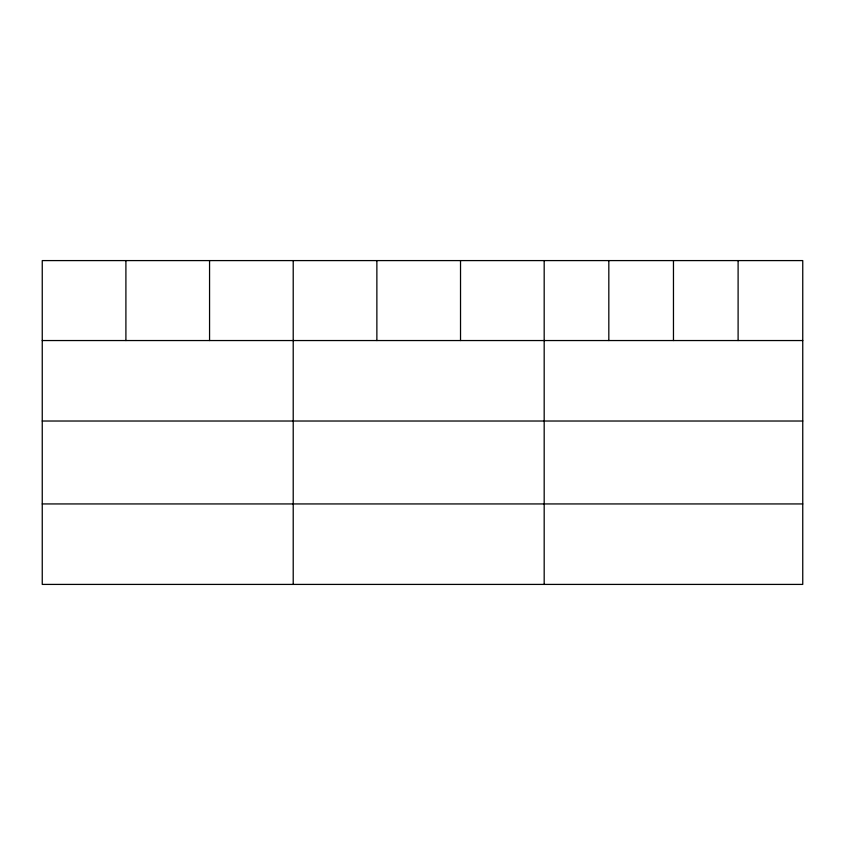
<?xml version="1.0" encoding="UTF-8"?>
<svg xmlns="http://www.w3.org/2000/svg" width="845" height="845" viewBox="0 0 845 845"><rect width="100%" height="100%" fill="white"/><g stroke="black" fill="none" stroke-linecap="round" stroke-linejoin="round"><path stroke-width="1.27" d="M802.75 421.021L802.75 260.587L42.25 260.587L42.25 584.413L802.75 584.413L802.75 421.021L42.25 421.021M42.25 340.546L802.75 340.546M42.25 503.937L802.75 503.937M738.107 260.587L738.107 340.546M673.465 260.587L673.465 340.546M608.822 260.587L608.822 340.546M544.18 260.587L544.18 584.413M460.525 260.587L460.525 340.546M376.87 260.587L376.87 340.546M293.215 260.587L293.215 584.413M209.56 260.587L209.56 340.546M125.905 260.587L125.905 340.546"/></g></svg>
